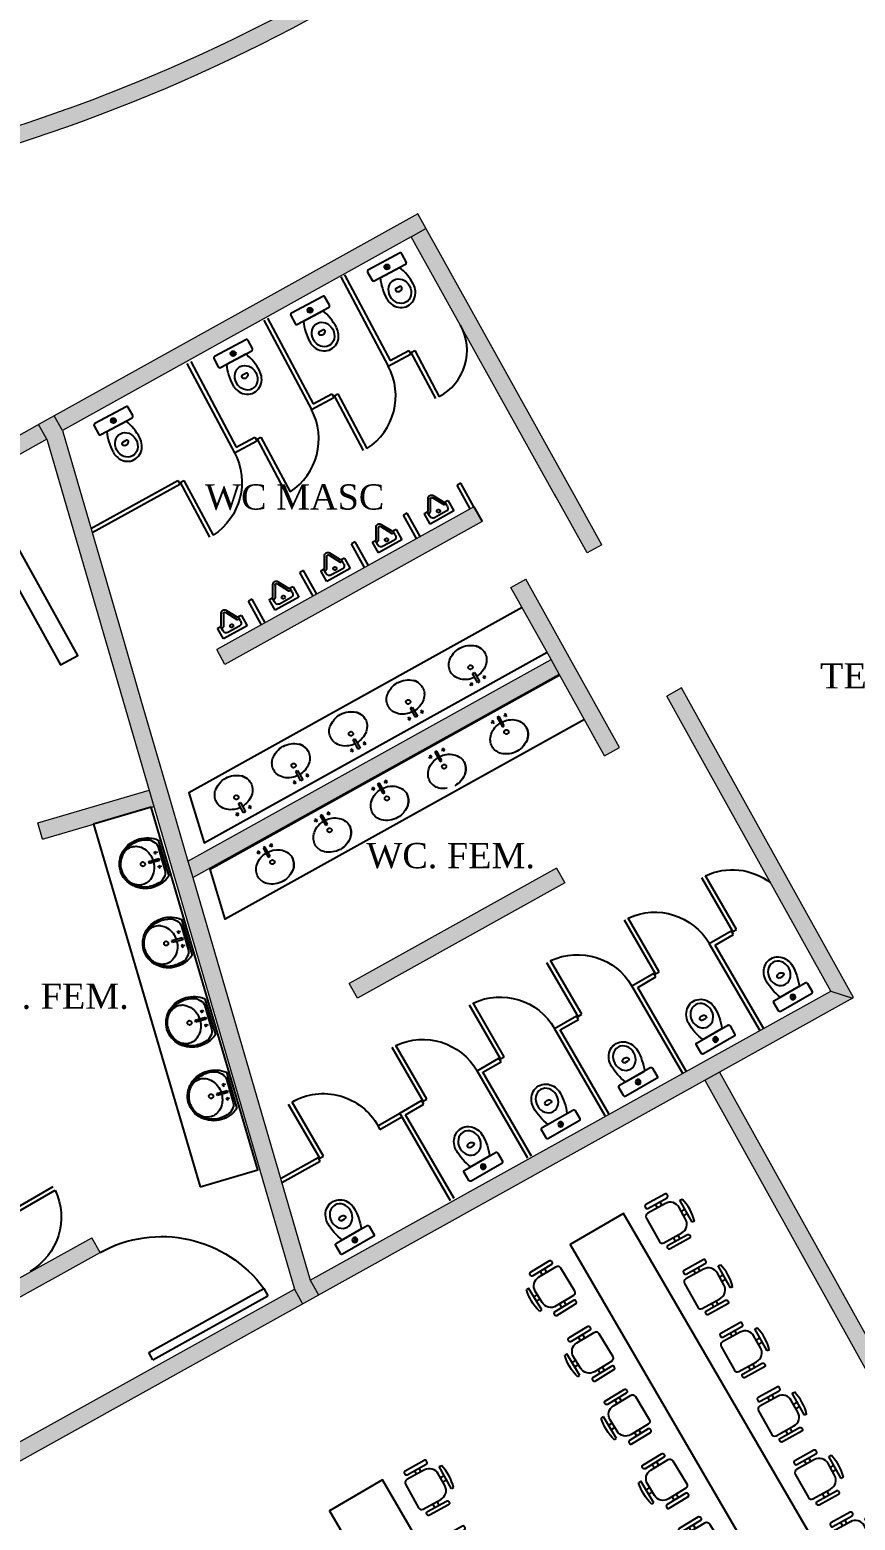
# Model space of a CAD drawing. Header units: millimetres. Extents: x 1191 to 1487, y 976 to 1230.
# Drawn here: x 1230.17 to 1239.97, y 1169.62 to 1187.32 of the extents above; entities that cross this region are included whole.
import ezdxf

# ---------------------------------------------------------------- set-up
doc = ezdxf.new("R2010")
doc.units = ezdxf.units.MM
doc.header["$LTSCALE"] = 0.05
doc.linetypes.add('ACAD_ISO05W100', pattern=[33, 24, -3, 0, -3, 0, -3])
for name, color, linetype in [('FIXTURES', 186, 'Continuous'), ('LINEAS DE CORTE', 7, 'ACAD_ISO05W100'), ('muebles', 4, 'Continuous'), ('puertas ventanas', 2, 'Continuous'), ('TEXT', 2, 'Continuous')]:
    doc.layers.add(name, color=color, linetype=linetype)
doc.layers.add('muros', color=5, linetype='Continuous', lineweight=20)
doc.styles.get("Standard").update_dxf_attribs({"font": 'times.ttf'})

# ---------------------------------------------------------------- blocks, each defined once
blk = doc.blocks.new('binod')
for p, q in [((-0.13, -0.15), (0.13, -0.15)), ((-0.022, -0.351), (0.022, -0.351))]:
    blk.add_line(p, q)
blk.add_lwpolyline([(-0.21, -0.15), (0.21, -0.15, 0.414214), (0.23, -0.13), (0.23, -0.02, 0.414214), (0.21, 0), (-0.21, 0, 0.414214), (-0.23, -0.02), (-0.23, -0.13, 0.414214)], format="xyb", close=True)
for radius in [0.03, 0.01]:
    blk.add_circle((0, -0.075), radius)
for centre, radius, start, end in [((0.474, -0.4), 0.654, 157.4872, 180.0402), ((-0.475, -0.401), 0.655, 0.0144, 22.531), ((-0.022, -0.371), 0.02, 90, 221.8103), ((0.022, -0.371), 0.02, 318.1897, 90), ((0, -0.351), 0.05, 221.8103, 318.1897)]:
    blk.add_arc(centre, radius, start, end)
blk.add_ellipse((0, -0.401), major_axis=(0, 0.15), ratio=0.866667)
blk.add_open_spline([(-0.18, -0.401), (-0.18, -0.414), (-0.179, -0.427), (-0.165, -0.503), (-0.125, -0.56), (-0.011, -0.612), (0.06, -0.601), (0.154, -0.523), (0.18, -0.462), (0.18, -0.401)], degree=3, knots=[1.570824, 1.570824, 1.570824, 1.570824, 1.771247, 1.771247, 2.769827, 2.769827, 3.768407, 3.768407, 4.712391, 4.712391, 4.712391, 4.712391])
blk = doc.blocks.new('A$C72AE2856')
at = {"layer": 'muebles'}
for p, q in [((0, 1.92), (0, 0.72)), ((0.05, 1.92), (0.05, 0.77)), ((0, 0.72), (0.3, 0.72)), ((0.05, 0.77), (0.3, 0.77)), ((0.3, 0.77), (0.3, 0.72)), ((0.313, 0.737), (0.363, 0.737)), ((0.313, 0.737), (0.313, 0)), ((0.363, 0.737), (0.363, 0))]:
    blk.add_line(p, q, dxfattribs=at)
blk.add_arc((0.3, 0.745), 0.747, 274.8514, 0, dxfattribs=at)
at = {"layer": 'muebles', "rotation": 0.1498504721010344}
blk.add_blockref('binod', (0.539, 1.842), dxfattribs=at)
blk = doc.blocks.new('SAN30')
for p, q in [((320, 0), (0, 0)), ((0, 0), (0, -137.9)), ((320, -137.9), (320, 0)), ((0, -137.9), (7.1, -145)), ((7.1, -145), (45.2, -145)), ((41.4, -77.1), (40, -90)), ((40, -90), (40, -145)), ((40, -120), (60, -120)), ((45.4, -65), (41.4, -77.1)), ((45.2, -145), (53.8, -150.1)), ((51.7, -54.6), (45.4, -65)), ((60, -46.7), (51.7, -54.6)), ((53.8, -150.1), (124.9, -279.2)), ((69.6, -41.7), (60, -46.7)), ((60, -120), (68.6, -125.1)), ((142.4, -259.2), (68.6, -125.1)), ((80, -40), (69.6, -41.7)), ((240, -40), (80, -40)), ((141.5, -80.4), (140, -88.1)), ((140, -88.1), (141.5, -95.7)), ((145.9, -73.9), (141.5, -80.4)), ((141.5, -95.7), (145.9, -102.2)), ((152.3, -69.6), (145.9, -73.9)), ((145.9, -102.2), (152.3, -106.5)), ((160, -68.1), (152.3, -69.6)), ((152.3, -106.5), (160, -108.1)), ((167.7, -69.6), (160, -68.1)), ((160, -108.1), (167.7, -106.5)), ((174.1, -73.9), (167.7, -69.6)), ((167.7, -106.5), (174.1, -102.2)), ((178.5, -80.4), (174.1, -73.9)), ((174.1, -102.2), (178.5, -95.7)), ((177.5, -259.2), (251.4, -125.1)), ((180, -88.1), (178.5, -80.4)), ((178.5, -95.7), (180, -88.1)), ((195.1, -279.2), (266.2, -150.1)), ((250.4, -41.7), (240, -40)), ((260, -46.7), (250.4, -41.7)), ((251.4, -125.1), (260, -120)), ((268.3, -54.6), (260, -46.7)), ((280, -120), (260, -120)), ((266.2, -150.1), (274.8, -145)), ((274.6, -65), (268.3, -54.6)), ((278.6, -77.1), (274.6, -65)), ((274.8, -145), (312.9, -145)), ((280, -90), (278.6, -77.1)), ((280, -90), (280, -145)), ((312.9, -145), (320, -137.9)), ((124.9, -279.2), (131.2, -287.8)), ((131.2, -287.8), (139.6, -294.4)), ((139.6, -294.4), (149.4, -298.6)), ((142.4, -259.2), (146.9, -264.7)), ((146.9, -264.7), (153, -268.3)), ((149.4, -298.6), (160, -300)), ((153, -268.3), (160, -269.6)), ((160, -269.6), (167, -268.3)), ((160, -300), (170.6, -298.6)), ((167, -268.3), (173.1, -264.7)), ((170.6, -298.6), (180.4, -294.4)), ((173.1, -264.7), (177.5, -259.2)), ((180.4, -294.4), (188.8, -287.8)), ((188.8, -287.8), (195.1, -279.2))]:
    blk.add_line(p, q)
blk = doc.blocks.new('Lavabo1')
at = {"layer": 'FIXTURES', "color": 7, "linetype": 'Continuous'}
for p, q in [((0.447, 0), (0, 0)), ((0.003, -0.059), (-0.029, -0.094)), ((0.224, -0.024), (0.081, -0.024)), ((0.117, -0.075), (0.16, -0.075)), ((0.139, -0.051), (0.139, -0.098)), ((0.211, -0.054), (0.211, -0.18)), ((0.236, -0.054), (0.211, -0.054)), ((0.367, -0.024), (0.224, -0.024)), ((0.236, -0.18), (0.236, -0.054)), ((0.289, -0.075), (0.332, -0.075)), ((0.312, -0.051), (0.312, -0.098)), ((0.476, -0.094), (0.444, -0.059)), ((0.211, -0.18), (0.236, -0.18))]:
    blk.add_line(p, q, dxfattribs=at)
for centre, radius, start, end in [((0.182, -0.214), 0.34, 19.6174, 38.9202), ((0.277, -0.219), 0.353, 160.3332, 179.1631), ((0.265, -0.214), 0.34, 141.0798, 160.3826), ((0.337, -0.234), 0.392, 159.0613, 183.4182), ((0.084, -0.135), 0.111, 91.7564, 136.7564), ((0.211, -0.366), 0.236, 109.7401, 131.6862), ((0.211, -0.366), 0.236, 109.7401, 131.6862), ((0.223, -0.397), 0.27, 92.5326, 109.959), ((0.223, -0.397), 0.27, 92.5326, 109.959), ((0.224, -0.397), 0.27, 70.041, 87.4674), ((0.224, -0.397), 0.27, 70.041, 87.4674), ((0.236, -0.366), 0.236, 48.3138, 70.2599), ((0.236, -0.366), 0.236, 48.3138, 70.2599), ((0.363, -0.135), 0.111, 43.2436, 88.2436), ((0.195, -0.221), 0.308, 359.9425, 24.2995), ((0.17, -0.219), 0.353, 0.8369, 19.6668), ((0.258, -0.216), 0.334, 179.6114, 201.0375), ((0.25, -0.222), 0.307, 186.6442, 207.3084), ((0.245, -0.221), 0.32, 200.9679, 223.0362), ((0.159, -0.323), 0.169, 156.9886, 179.8691), ((0.159, -0.323), 0.169, 156.9886, 179.8691), ((0.16, -0.322), 0.169, 180.137, 203.367), ((0.16, -0.322), 0.169, 180.137, 203.367), ((0.182, -0.334), 0.193, 131.6092, 156.7033), ((0.182, -0.334), 0.193, 131.6092, 156.7033), ((0.222, -0.256), 0.0248, 156.8179, 179.9388), ((0.222, -0.256), 0.0248, 180.0612, 203.1821), ((0.223, -0.256), 0.0254, 134.0394, 156.7818), ((0.223, -0.255), 0.0254, 203.2182, 225.9606), ((0.223, -0.257), 0.0263, 111.8153, 134.0423), ((0.223, -0.255), 0.0263, 225.9577, 248.1847), ((0.224, -0.257), 0.0269, 89.9757, 111.8515), ((0.224, -0.254), 0.0269, 248.1485, 270.0243), ((0.224, -0.257), 0.0269, 68.1485, 90.0243), ((0.224, -0.254), 0.0269, 269.9757, 291.8515), ((0.224, -0.257), 0.0263, 45.9577, 68.1847), ((0.224, -0.255), 0.0263, 291.8153, 314.0423), ((0.224, -0.256), 0.0254, 23.2182, 45.9606), ((0.224, -0.255), 0.0254, 314.0394, 336.7818), ((0.225, -0.256), 0.0248, 0.0612, 23.1821), ((0.225, -0.256), 0.0248, 336.8179, 359.9388), ((0.265, -0.334), 0.193, 23.2967, 48.3908), ((0.265, -0.334), 0.193, 23.2967, 48.3908), ((0.203, -0.221), 0.32, 316.9638, 339.0321), ((0.288, -0.323), 0.169, 0.1309, 23.0114), ((0.288, -0.323), 0.169, 0.1309, 23.0114), ((0.288, -0.322), 0.169, 336.633, 359.863), ((0.288, -0.322), 0.169, 336.633, 359.863), ((0.098, -0.198), 0.406, 336.0659, 356.7301), ((0.189, -0.216), 0.334, 338.9625, 0.3886), ((0.238, -0.228), 0.293, 207.2641, 228.5749), ((0.18, -0.313), 0.191, 203.5255, 224.9256), ((0.18, -0.313), 0.191, 203.5255, 224.9256), ((0.23, -0.235), 0.3, 223.0254, 246.0765), ((0.228, -0.24), 0.277, 228.5946, 248.9462), ((0.224, -0.248), 0.286, 246.1454, 269.9454), ((0.224, -0.249), 0.268, 248.9934, 269.8215), ((0.223, -0.249), 0.268, 270.1785, 291.0066), ((0.223, -0.248), 0.286, 270.0546, 293.8546), ((0.219, -0.24), 0.277, 291.0538, 311.4054), ((0.217, -0.235), 0.3, 293.9235, 316.9746), ((0.209, -0.228), 0.293, 311.4251, 332.7359), ((0.268, -0.313), 0.191, 315.0744, 336.4745), ((0.268, -0.313), 0.191, 315.0744, 336.4745)]:
    blk.add_arc(centre, radius, start, end, dxfattribs=at)
blk = doc.blocks.new('A$C211D56F5')
at = {"layer": 'muebles', "rotation": 0.1498504721010344}
blk.add_blockref('Lavabo1', (0.076, 0.533), dxfattribs=at)
blk = doc.blocks.new('silla oficina')
for p, q in [((286.219, 149.759), (286.219, 149.709)), ((286.279, 149.759), (286.279, 149.709)), ((286.448, 149.539), (286.498, 149.539)), ((286.498, 149.359), (286.498, 149.659)), ((286.498, 149.659), (286.528, 149.658)), ((286.448, 149.479), (286.498, 149.479)), ((286.528, 149.358), (286.498, 149.359)), ((286.217, 149.259), (286.217, 149.309)), ((286.277, 149.259), (286.277, 149.309))]:
    blk.add_line(p, q)
for points in [[(286.448, 149.429), (286.448, 149.589, 0.414214), (286.329, 149.709), (286.089, 149.71, 0.414214), (286.048, 149.67), (286.048, 149.35, 0.414214), (286.087, 149.31), (286.327, 149.309, 0.414214)], [(286.099, 149.79), (286.099, 149.78, 0.414214), (286.119, 149.76), (286.379, 149.759, 0.414214), (286.399, 149.779), (286.399, 149.789, 0.414214), (286.379, 149.809), (286.119, 149.81, 0.414214)], [(286.097, 149.23), (286.097, 149.24, -0.414214), (286.117, 149.26), (286.377, 149.259, -0.414214), (286.397, 149.239), (286.397, 149.229, -0.414214), (286.377, 149.209), (286.117, 149.21, -0.414214)]]:
    blk.add_lwpolyline(points, format="xyb", close=True)
blk.add_arc((285.976, 149.51), 0.572, 344.6527, 15.0313)
blk = doc.blocks.new('A$C29CB4028')
at = {"layer": 'muebles', "rotation": 268.9658711816407}
blk.add_blockref('silla oficina', (-144.016, 289.2), dxfattribs=at)

msp = doc.modelspace()

# ---------------------------------------------------------------- hatches: boundary and pattern name
at = {"layer": 'muros'}
for points in [[(1235.42, 1188.63), (1235.388, 1188.851, -0.080598), (1229.551, 1186.026), (1229.2, 1187.228), (1229.004, 1187.171), (1229.41, 1185.777, 0.081899)], [(1230.561, 1182.561), (1230.464, 1182.735), (1230.319, 1182.655), (1230.279, 1182.633), (1230.377, 1182.458), (1232.124, 1176.456), (1232.341, 1176.456), (1232.109, 1177.252), (1232.051, 1177.449), (1231.832, 1178.2), (1231.497, 1179.349), (1231.258, 1180.169)], [(1230.377, 1182.458), (1230.279, 1182.633), (1224.911, 1179.649), (1225.009, 1179.475), (1225.183, 1179.572), (1225.886, 1179.962), (1226.76, 1180.448)], [(1235.541, 1181.48), (1235.444, 1181.655), (1232.392, 1179.959), (1232.489, 1179.784)], [(1231.646, 1178.097), (1231.59, 1178.289), (1230.269, 1177.901), (1230.325, 1177.709)], [(1232.341, 1176.456), (1232.124, 1176.456), (1233.314, 1172.368), (1233.412, 1172.193), (1233.599, 1172.297), (1233.502, 1172.472)], [(1239.938, 1175.82), (1239.68, 1175.905), (1233.502, 1172.472), (1233.599, 1172.297)], [(1238.361, 1174.943), (1238.186, 1174.846), (1241.837, 1168.276), (1242.066, 1168.276)], [(1231.009, 1172.802), (1230.912, 1172.977), (1229.161, 1172.004), (1229.258, 1171.829)], [(1233.412, 1172.193), (1233.314, 1172.368), (1229.66, 1170.337), (1229.758, 1170.162)]]:
    msp.add_hatch(color=256, dxfattribs=at).paths.add_polyline_path(points)
h = msp.add_hatch(color=256, dxfattribs=at)
h.paths.add_polyline_path([(1234.702, 1184.862), (1234.876, 1184.959), (1234.779, 1185.134), (1230.464, 1182.735), (1230.561, 1182.561)])
h.paths.add_polyline_path([(1234.876, 1184.959), (1234.702, 1184.862), (1236.423, 1181.765), (1236.788, 1181.107), (1236.963, 1181.205), (1236.575, 1181.904)])
h = msp.add_hatch(color=256, dxfattribs=at)
h.paths.add_polyline_path([(1236.06, 1180.795), (1235.885, 1180.698), (1236.36, 1179.844), (1236.457, 1179.669), (1236.996, 1178.699), (1237.171, 1178.797), (1236.535, 1179.941)])
h.paths.add_polyline_path([(1236.457, 1179.669), (1236.36, 1179.844), (1232.051, 1177.449), (1232.109, 1177.252)])
h = msp.add_hatch(color=256, dxfattribs=at)
h.paths.add_polyline_path([(1237.908, 1179.505), (1237.733, 1179.408), (1238.098, 1178.751), (1239.374, 1176.456), (1239.602, 1176.456), (1238.273, 1178.848)])
h.paths.add_polyline_path([(1239.602, 1176.456), (1239.374, 1176.456), (1239.68, 1175.905), (1239.938, 1175.82), (1239.952, 1175.828)])
h = msp.add_hatch(color=256, dxfattribs=at)
h.paths.add_polyline_path([(1236.524, 1177.189), (1236.427, 1177.364), (1234.793, 1176.456), (1235.205, 1176.456)])
h.paths.add_polyline_path([(1235.205, 1176.456), (1234.793, 1176.456), (1233.966, 1175.997), (1234.064, 1175.822)])

# ---------------------------------------------------------------- linework, layer by layer
at = {"layer": 'LINEAS DE CORTE'}
msp.add_line((1235.444, 1181.655), (1235.541, 1181.48), dxfattribs=at)
at = {"layer": 'muebles', "extrusion": (0, 0, -1)}
for p, q in [((1233.865, 1184.384), (1234.429, 1183.325)), ((1233.909, 1184.408), (1234.45, 1183.393)), ((1234.429, 1183.325), (1234.694, 1183.466)), ((1234.45, 1183.393), (1234.671, 1183.51)), ((1234.671, 1183.51), (1234.694, 1183.466)), ((1234.698, 1183.487), (1234.742, 1183.511)), ((1234.698, 1183.487), (1234.989, 1182.94)), ((1234.742, 1183.511), (1235.034, 1182.962)), ((1230.9, 1181.399), (1231.932, 1181.967)), ((1230.914, 1181.35), (1231.956, 1181.923)), ((1231.932, 1181.967), (1231.956, 1181.923)), ((1231.959, 1181.944), (1232.004, 1181.967)), ((1231.959, 1181.944), (1232.306, 1181.294)), ((1232.004, 1181.967), (1232.35, 1181.317)), ((1235.288, 1181.935), (1235.245, 1181.91)), ((1235.4, 1181.631), (1235.245, 1181.91)), ((1235.444, 1181.655), (1235.288, 1181.935)), ((1234.653, 1181.581), (1234.609, 1181.557)), ((1234.764, 1181.278), (1234.609, 1181.557)), ((1234.808, 1181.302), (1234.653, 1181.581)), ((1234.037, 1181.239), (1233.993, 1181.215)), ((1234.148, 1180.935), (1233.993, 1181.215)), ((1234.192, 1180.96), (1234.037, 1181.239)), ((1233.424, 1180.898), (1233.38, 1180.874)), ((1233.536, 1180.595), (1233.38, 1180.874)), ((1233.579, 1180.619), (1233.424, 1180.898)), ((1232.812, 1180.558), (1232.768, 1180.534)), ((1232.923, 1180.254), (1232.768, 1180.534)), ((1232.967, 1180.279), (1232.812, 1180.558)), ((1238.519, 1176.612), (1238.149, 1177.25)), ((1238.562, 1176.637), (1238.193, 1177.275)), ((1238.239, 1176.47), (1238.499, 1176.62)), ((1238.308, 1176.452), (1238.524, 1176.577)), ((1238.524, 1176.577), (1238.499, 1176.62)), ((1238.519, 1176.612), (1238.562, 1176.637)), ((1238.841, 1175.432), (1238.239, 1176.47)), ((1238.884, 1175.457), (1238.308, 1176.452)), ((1233.615, 1173.922), (1233.245, 1174.559)), ((1233.658, 1173.947), (1233.287, 1174.588)), ((1234.305, 1174.305), (1234.564, 1174.456)), ((1234.328, 1174.263), (1234.589, 1174.412)), ((1234.305, 1174.305), (1234.328, 1174.263)), ((1233.15, 1173.68), (1233.595, 1173.93)), ((1233.164, 1173.632), (1233.62, 1173.887)), ((1233.62, 1173.887), (1233.595, 1173.93)), ((1233.615, 1173.922), (1233.658, 1173.947)), ((1229.814, 1173.216), (1230.451, 1173.586)), ((1229.839, 1173.173), (1230.476, 1173.543))]:
    msp.add_line(p, q, dxfattribs=at)
at = {"layer": 'muebles', "linetype": 'Continuous', "extrusion": (0, 0, -1)}
for p, q in [((1235.398, 1179.539), (1235.435, 1179.56)), ((1235.429, 1179.529), (1235.407, 1179.57)), ((1235.43, 1179.677), (1235.451, 1179.689)), ((1235.491, 1179.567), (1235.43, 1179.677)), ((1235.451, 1179.689), (1235.513, 1179.579)), ((1235.513, 1179.579), (1235.491, 1179.567)), ((1235.549, 1179.623), (1235.586, 1179.643)), ((1235.58, 1179.612), (1235.557, 1179.653)), ((1234.691, 1179.266), (1234.713, 1179.278)), ((1234.752, 1179.156), (1234.691, 1179.266)), ((1234.713, 1179.278), (1234.774, 1179.168)), ((1234.81, 1179.212), (1234.847, 1179.233)), ((1234.841, 1179.202), (1234.818, 1179.243)), ((1235.799, 1179.171), (1235.837, 1179.192)), ((1235.807, 1179.204), (1235.83, 1179.162)), ((1234.659, 1179.129), (1234.697, 1179.149)), ((1234.69, 1179.118), (1234.668, 1179.16)), ((1234.774, 1179.168), (1234.752, 1179.156)), ((1235.649, 1179.087), (1235.687, 1179.108)), ((1235.657, 1179.12), (1235.68, 1179.078)), ((1235.743, 1179.164), (1235.721, 1179.152)), ((1235.721, 1179.152), (1235.783, 1179.041)), ((1235.805, 1179.054), (1235.743, 1179.164)), ((1235.783, 1179.041), (1235.805, 1179.054)), ((1234.011, 1178.888), (1234.033, 1178.901)), ((1234.072, 1178.778), (1234.011, 1178.888)), ((1234.033, 1178.901), (1234.094, 1178.79)), ((1234.13, 1178.834), (1234.167, 1178.855)), ((1234.161, 1178.824), (1234.138, 1178.865)), ((1233.979, 1178.751), (1234.017, 1178.772)), ((1234.01, 1178.74), (1233.988, 1178.782)), ((1234.094, 1178.79), (1234.072, 1178.778)), ((1234.91, 1178.676), (1234.948, 1178.698)), ((1234.918, 1178.709), (1234.941, 1178.668)), ((1235.004, 1178.753), (1234.982, 1178.741)), ((1234.982, 1178.741), (1235.044, 1178.631)), ((1235.066, 1178.643), (1235.004, 1178.753)), ((1235.06, 1178.761), (1235.098, 1178.782)), ((1235.068, 1178.793), (1235.091, 1178.752)), ((1233.331, 1178.511), (1233.353, 1178.523)), ((1233.392, 1178.4), (1233.331, 1178.511)), ((1233.353, 1178.523), (1233.414, 1178.412)), ((1233.481, 1178.446), (1233.458, 1178.487)), ((1235.044, 1178.631), (1235.066, 1178.643)), ((1233.299, 1178.373), (1233.337, 1178.394)), ((1233.33, 1178.362), (1233.308, 1178.404)), ((1233.414, 1178.412), (1233.392, 1178.4)), ((1233.45, 1178.456), (1233.487, 1178.477)), ((1234.23, 1178.299), (1234.268, 1178.32)), ((1234.238, 1178.331), (1234.261, 1178.29)), ((1234.324, 1178.375), (1234.302, 1178.363)), ((1234.302, 1178.363), (1234.364, 1178.253)), ((1234.386, 1178.265), (1234.324, 1178.375)), ((1234.38, 1178.383), (1234.418, 1178.404)), ((1234.388, 1178.415), (1234.411, 1178.374)), ((1232.651, 1178.133), (1232.673, 1178.145)), ((1232.712, 1178.022), (1232.651, 1178.133)), ((1232.673, 1178.145), (1232.734, 1178.034)), ((1234.364, 1178.253), (1234.386, 1178.265)), ((1232.619, 1177.995), (1232.657, 1178.016)), ((1232.65, 1177.984), (1232.628, 1178.026)), ((1232.734, 1178.034), (1232.712, 1178.022)), ((1232.77, 1178.078), (1232.807, 1178.099)), ((1232.801, 1178.068), (1232.778, 1178.109)), ((1233.558, 1177.953), (1233.581, 1177.912)), ((1233.644, 1177.997), (1233.622, 1177.985)), ((1233.622, 1177.985), (1233.684, 1177.875)), ((1233.706, 1177.887), (1233.644, 1177.997)), ((1233.7, 1178.005), (1233.738, 1178.026)), ((1233.708, 1178.037), (1233.731, 1177.996)), ((1233.55, 1177.921), (1233.588, 1177.942)), ((1233.684, 1177.875), (1233.706, 1177.887)), ((1232.964, 1177.619), (1232.942, 1177.607)), ((1232.942, 1177.607), (1233.004, 1177.497)), ((1233.026, 1177.509), (1232.964, 1177.619)), ((1233.02, 1177.627), (1233.058, 1177.648)), ((1233.028, 1177.659), (1233.051, 1177.618)), ((1232.87, 1177.543), (1232.908, 1177.564)), ((1232.878, 1177.575), (1232.901, 1177.534)), ((1233.004, 1177.497), (1233.026, 1177.509))]:
    msp.add_line(p, q, dxfattribs=at)
at = {"layer": 'muebles', "extrusion": (0, 0, -1)}
for points in [[(-1229.455, 1181.729), (-1230.539, 1179.777), (-1230.744, 1179.891), (-1229.659, 1181.842)], [(-1232.194, 1173.581), (-1232.88, 1173.782), (-1231.616, 1178.088), (-1230.931, 1177.887)]]:
    msp.add_lwpolyline(points, close=True, dxfattribs=at)
for points in [[(-1236.019, 1180.458), (-1232.062, 1178.259), (-1232.245, 1177.667), (-1236.313, 1179.928)], [(-1236.757, 1179.129), (-1232.493, 1176.759), (-1232.315, 1177.354), (-1236.463, 1179.659)], [(-1239.858, 1168.727), (-1237.219, 1173.264), (-1236.588, 1172.897), (-1239.219, 1168.372)], [(-1236.999, 1165.564), (-1234.361, 1170.101), (-1233.729, 1169.734), (-1236.361, 1165.21)]]:
    msp.add_lwpolyline(points, dxfattribs=at)
at = {"layer": 'muebles', "linetype": 'Continuous', "extrusion": (0, 0, -1)}
for points in [[(-1235.575, 1179.921, -0.101709), (-1235.531, 1179.972, -0.093648), (-1235.468, 1180.004, 0.093648), (-1235.531, 1179.972, 0.101709)], [(-1234.836, 1179.51, -0.101709), (-1234.792, 1179.562, -0.093648), (-1234.729, 1179.594, 0.093648), (-1234.792, 1179.562, 0.101709)], [(-1234.156, 1179.132, -0.101709), (-1234.112, 1179.184, -0.093648), (-1234.049, 1179.216, 0.093648), (-1234.112, 1179.184, 0.101709)], [(-1236.067, 1179.037, 0.101709), (-1236.087, 1178.972, 0.093648), (-1236.081, 1178.901, -0.093648), (-1236.087, 1178.972, -0.101709)], [(-1233.476, 1178.754, -0.101709), (-1233.432, 1178.806, -0.093648), (-1233.369, 1178.838, 0.093648), (-1233.432, 1178.806, 0.101709)], [(-1235.328, 1178.626, 0.101709), (-1235.348, 1178.561, 0.093648), (-1235.342, 1178.49, -0.093648), (-1235.348, 1178.561, -0.101709)], [(-1232.796, 1178.376, -0.101709), (-1232.752, 1178.428, -0.093648), (-1232.689, 1178.46, 0.093648), (-1232.752, 1178.428, 0.101709)], [(-1234.648, 1178.248, 0.101709), (-1234.668, 1178.183, 0.093648), (-1234.662, 1178.113, -0.093648), (-1234.668, 1178.183, -0.101709)], [(-1233.968, 1177.87, 0.101709), (-1233.988, 1177.805, 0.093648), (-1233.982, 1177.735, -0.093648), (-1233.988, 1177.805, -0.101709)], [(-1233.288, 1177.492, 0.101709), (-1233.308, 1177.427, 0.093648), (-1233.302, 1177.357, -0.093648), (-1233.308, 1177.427, -0.101709)]]:
    msp.add_lwpolyline(points, format="xyb", close=True, dxfattribs=at)
at = {"layer": 'muebles'}
msp.add_arc((1234.742, 1183.511), 0.621, 298.0348, 29.0652, dxfattribs=at)
at = {"layer": 'muebles', "extrusion": (0, 0, -1)}
for centre, radius, start, end in [((-1231.944, 1181.945), 0.747, 151.9652, 237.1138), ((-1238.511, 1176.599), 0.747, 64.7557, 127.2147), ((-1233.658, 1173.947), 0.741, 59.914, 151.0231), ((-1229.8, 1173.224), 0.747, 154.7557, 239.9044)]:
    msp.add_arc(centre, radius, start, end, dxfattribs=at)
at = {"layer": 'muebles', "linetype": 'Continuous', "extrusion": (0, 0, -1)}
for centre, radius, start, end in [((-1235.416, 1179.738), 0.277, 19.6792, 40.0308), ((-1235.408, 1179.744), 0.268, 40.078, 60.9061), ((-1235.407, 1179.743), 0.268, 61.2631, 82.0912), ((-1235.408, 1179.733), 0.277, 82.1384, 102.4901), ((-1235.427, 1179.839), 0.169, 151.2155, 174.096), ((-1235.427, 1179.839), 0.169, 151.2155, 174.096), ((-1235.338, 1179.778), 0.191, 354.6101, 16.0102), ((-1235.338, 1179.778), 0.191, 354.6101, 16.0102), ((-1235.316, 1179.777), 0.169, 331.2216, 354.4516), ((-1235.316, 1179.777), 0.169, 331.2216, 354.4516), ((-1235.403, 1179.749), 0.0254, 354.3028, 17.0452), ((-1235.403, 1179.749), 0.0248, 331.1458, 354.2667), ((-1235.404, 1179.748), 0.0263, 17.0423, 39.2693), ((-1235.403, 1179.749), 0.0248, 307.9025, 331.0234), ((-1235.405, 1179.748), 0.0269, 39.2331, 61.1089), ((-1235.403, 1179.749), 0.0254, 285.1241, 307.8664), ((-1235.405, 1179.748), 0.0269, 61.0603, 82.9361), ((-1235.403, 1179.75), 0.0263, 262.8999, 285.1269), ((-1235.405, 1179.749), 0.0263, 82.8999, 105.1269), ((-1235.403, 1179.751), 0.0269, 241.0603, 262.9361), ((-1235.405, 1179.75), 0.0254, 105.1241, 127.8664), ((-1235.403, 1179.751), 0.0269, 219.2331, 241.1089), ((-1235.405, 1179.75), 0.0248, 127.9025, 151.0234), ((-1235.404, 1179.75), 0.0263, 197.0423, 219.2693), ((-1235.405, 1179.75), 0.0248, 151.1458, 174.2667), ((-1235.405, 1179.75), 0.0254, 174.3028, 197.0452), ((-1235.362, 1179.852), 0.236, 199.3985, 221.3445), ((-1235.362, 1179.852), 0.236, 199.3985, 221.3445), ((-1235.403, 1179.838), 0.193, 174.3813, 199.4754), ((-1235.403, 1179.838), 0.193, 174.3813, 199.4754), ((-1234.669, 1179.333), 0.268, 40.078, 60.9061), ((-1234.668, 1179.332), 0.268, 61.2631, 82.0912), ((-1234.669, 1179.323), 0.277, 82.1384, 102.4901), ((-1235.315, 1179.777), 0.169, 308.0732, 330.9537), ((-1235.315, 1179.777), 0.169, 308.0732, 330.9537), ((-1235.33, 1179.798), 0.193, 282.6938, 307.7879), ((-1235.33, 1179.798), 0.193, 282.6938, 307.7879), ((-1235.339, 1179.839), 0.236, 260.8247, 282.7708), ((-1235.339, 1179.839), 0.236, 260.8247, 282.7708), ((-1235.335, 1179.873), 0.27, 243.6172, 261.0436), ((-1235.335, 1179.873), 0.27, 243.6172, 261.0436), ((-1235.336, 1179.873), 0.27, 221.1256, 238.552), ((-1235.336, 1179.873), 0.27, 221.1256, 238.552), ((-1234.599, 1179.368), 0.191, 354.6101, 16.0102), ((-1234.599, 1179.368), 0.191, 354.6101, 16.0102), ((-1234.677, 1179.327), 0.277, 19.6792, 40.0308), ((-1234.689, 1179.429), 0.169, 151.2155, 174.096), ((-1234.689, 1179.429), 0.169, 151.2155, 174.096), ((-1234.664, 1179.427), 0.193, 174.3813, 199.4754), ((-1234.664, 1179.427), 0.193, 174.3813, 199.4754), ((-1233.988, 1178.954), 0.268, 61.2631, 82.0912), ((-1233.989, 1178.945), 0.277, 82.1384, 102.4901), ((-1234.577, 1179.366), 0.169, 331.2216, 354.4516), ((-1234.577, 1179.366), 0.169, 331.2216, 354.4516), ((-1234.576, 1179.367), 0.169, 308.0732, 330.9537), ((-1234.576, 1179.367), 0.169, 308.0732, 330.9537), ((-1234.591, 1179.387), 0.193, 282.6938, 307.7879), ((-1234.591, 1179.387), 0.193, 282.6938, 307.7879), ((-1234.601, 1179.429), 0.236, 260.8247, 282.7708), ((-1234.601, 1179.429), 0.236, 260.8247, 282.7708), ((-1234.596, 1179.462), 0.27, 243.6172, 261.0436), ((-1234.596, 1179.462), 0.27, 243.6172, 261.0436), ((-1234.664, 1179.338), 0.0254, 354.3028, 17.0452), ((-1234.664, 1179.338), 0.0248, 331.1458, 354.2667), ((-1234.665, 1179.338), 0.0263, 17.0423, 39.2693), ((-1234.664, 1179.338), 0.0248, 307.9025, 331.0234), ((-1234.666, 1179.337), 0.0269, 39.2331, 61.1089), ((-1234.664, 1179.339), 0.0254, 285.1241, 307.8664), ((-1234.666, 1179.337), 0.0269, 61.0603, 82.9361), ((-1234.664, 1179.339), 0.0263, 262.8999, 285.1269), ((-1234.666, 1179.338), 0.0263, 82.8999, 105.1269), ((-1234.664, 1179.34), 0.0269, 241.0603, 262.9361), ((-1234.666, 1179.339), 0.0254, 105.1241, 127.8664), ((-1234.664, 1179.34), 0.0269, 219.2331, 241.1089), ((-1234.666, 1179.339), 0.0248, 127.9025, 151.0234), ((-1234.665, 1179.34), 0.0263, 197.0423, 219.2693), ((-1234.666, 1179.339), 0.0248, 151.1458, 174.2667), ((-1234.666, 1179.339), 0.0254, 174.3028, 197.0452), ((-1234.597, 1179.463), 0.27, 221.1256, 238.552), ((-1234.597, 1179.463), 0.27, 221.1256, 238.552), ((-1234.623, 1179.441), 0.236, 199.3985, 221.3445), ((-1234.623, 1179.441), 0.236, 199.3985, 221.3445), ((-1233.919, 1178.99), 0.191, 354.6101, 16.0102), ((-1233.919, 1178.99), 0.191, 354.6101, 16.0102), ((-1233.997, 1178.949), 0.277, 19.6792, 40.0308), ((-1233.989, 1178.955), 0.268, 40.078, 60.9061), ((-1234.009, 1179.051), 0.169, 151.2155, 174.096), ((-1234.009, 1179.051), 0.169, 151.2155, 174.096), ((-1233.984, 1179.049), 0.193, 174.3813, 199.4754), ((-1233.984, 1179.049), 0.193, 174.3813, 199.4754), ((-1235.873, 1178.879), 0.236, 19.0988, 41.0448), ((-1235.873, 1178.879), 0.236, 19.0988, 41.0448), ((-1235.899, 1178.858), 0.27, 40.8259, 58.2523), ((-1235.899, 1178.858), 0.27, 40.8259, 58.2523), ((-1235.9, 1178.858), 0.27, 63.3175, 80.7439), ((-1235.9, 1178.858), 0.27, 63.3175, 80.7439), ((-1235.896, 1178.892), 0.236, 80.525, 102.4711), ((-1235.896, 1178.892), 0.236, 80.525, 102.4711), ((-1235.905, 1178.934), 0.193, 102.3941, 127.4882), ((-1235.905, 1178.934), 0.193, 102.3941, 127.4882), ((-1235.92, 1178.954), 0.169, 127.7735, 150.654), ((-1235.92, 1178.954), 0.169, 127.7735, 150.654), ((-1233.308, 1178.576), 0.268, 61.2631, 82.0912), ((-1233.309, 1178.567), 0.277, 82.1384, 102.4901), ((-1233.897, 1178.988), 0.169, 331.2216, 354.4516), ((-1233.897, 1178.988), 0.169, 331.2216, 354.4516), ((-1233.896, 1178.989), 0.169, 308.0732, 330.9537), ((-1233.896, 1178.989), 0.169, 308.0732, 330.9537), ((-1233.911, 1179.009), 0.193, 282.6938, 307.7879), ((-1233.911, 1179.009), 0.193, 282.6938, 307.7879), ((-1233.916, 1179.084), 0.27, 243.6172, 261.0436), ((-1233.916, 1179.084), 0.27, 243.6172, 261.0436), ((-1233.984, 1178.96), 0.0254, 354.3028, 17.0452), ((-1233.984, 1178.96), 0.0248, 331.1458, 354.2667), ((-1233.985, 1178.96), 0.0263, 17.0423, 39.2693), ((-1233.984, 1178.96), 0.0248, 307.9025, 331.0234), ((-1233.986, 1178.959), 0.0269, 39.2331, 61.1089), ((-1233.984, 1178.961), 0.0254, 285.1241, 307.8664), ((-1233.986, 1178.959), 0.0269, 61.0603, 82.9361), ((-1233.984, 1178.961), 0.0263, 262.8999, 285.1269), ((-1233.986, 1178.96), 0.0263, 82.8999, 105.1269), ((-1233.984, 1178.962), 0.0269, 241.0603, 262.9361), ((-1233.986, 1178.961), 0.0254, 105.1241, 127.8664), ((-1233.984, 1178.962), 0.0269, 219.2331, 241.1089), ((-1233.986, 1178.961), 0.0248, 127.9025, 151.0234), ((-1233.985, 1178.962), 0.0263, 197.0423, 219.2693), ((-1233.986, 1178.961), 0.0248, 151.1458, 174.2667), ((-1233.986, 1178.961), 0.0254, 174.3028, 197.0452), ((-1233.917, 1179.085), 0.27, 221.1256, 238.552), ((-1233.917, 1179.085), 0.27, 221.1256, 238.552), ((-1233.943, 1179.063), 0.236, 199.3985, 221.3445), ((-1233.943, 1179.063), 0.236, 199.3985, 221.3445), ((-1235.832, 1178.893), 0.193, 354.0816, 19.1757), ((-1235.832, 1178.893), 0.193, 354.0816, 19.1757), ((-1235.808, 1178.891), 0.169, 330.9158, 353.7963), ((-1235.808, 1178.891), 0.169, 330.9158, 353.7963), ((-1235.83, 1178.981), 0.0254, 354.0031, 16.7455), ((-1235.829, 1178.981), 0.0248, 330.8461, 353.967), ((-1235.831, 1178.981), 0.0263, 16.7426, 38.9696), ((-1235.829, 1178.981), 0.0248, 307.6028, 330.7237), ((-1235.831, 1178.98), 0.0269, 38.9334, 60.8092), ((-1235.83, 1178.981), 0.0254, 284.8244, 307.5667), ((-1235.831, 1178.98), 0.0269, 60.7606, 82.6364), ((-1235.83, 1178.982), 0.0263, 262.6002, 284.8272), ((-1235.831, 1178.981), 0.0263, 82.6002, 104.8272), ((-1235.83, 1178.983), 0.0269, 240.7606, 262.6364), ((-1235.832, 1178.982), 0.0254, 104.8244, 127.5667), ((-1235.83, 1178.983), 0.0269, 218.9334, 240.8092), ((-1235.832, 1178.982), 0.0248, 127.6028, 150.7237), ((-1235.831, 1178.982), 0.0263, 196.7426, 218.9696), ((-1235.832, 1178.982), 0.0248, 150.8461, 173.967), ((-1235.831, 1178.982), 0.0254, 174.0031, 196.7455), ((-1235.819, 1178.993), 0.277, 199.3795, 219.7311), ((-1233.239, 1178.612), 0.191, 354.6101, 16.0102), ((-1233.239, 1178.612), 0.191, 354.6101, 16.0102), ((-1233.317, 1178.571), 0.277, 19.6792, 40.0308), ((-1233.309, 1178.577), 0.268, 40.078, 60.9061), ((-1233.329, 1178.673), 0.169, 151.2155, 174.096), ((-1233.329, 1178.673), 0.169, 151.2155, 174.096), ((-1233.304, 1178.671), 0.193, 174.3813, 199.4754), ((-1233.304, 1178.671), 0.193, 174.3813, 199.4754), ((-1233.921, 1179.051), 0.236, 260.8247, 282.7708), ((-1233.921, 1179.051), 0.236, 260.8247, 282.7708), ((-1235.16, 1178.447), 0.27, 40.8259, 58.2523), ((-1235.16, 1178.447), 0.27, 40.8259, 58.2523), ((-1235.161, 1178.448), 0.27, 63.3175, 80.7439), ((-1235.161, 1178.448), 0.27, 63.3175, 80.7439), ((-1235.157, 1178.481), 0.236, 80.525, 102.4711), ((-1235.157, 1178.481), 0.236, 80.525, 102.4711), ((-1235.166, 1178.523), 0.193, 102.3941, 127.4882), ((-1235.166, 1178.523), 0.193, 102.3941, 127.4882), ((-1235.181, 1178.543), 0.169, 127.7735, 150.654), ((-1235.181, 1178.543), 0.169, 127.7735, 150.654), ((-1235.807, 1178.892), 0.169, 307.4179, 330.648), ((-1235.807, 1178.892), 0.169, 307.4179, 330.648), ((-1235.82, 1178.91), 0.191, 285.8593, 307.2594), ((-1235.82, 1178.91), 0.191, 285.8593, 307.2594), ((-1235.827, 1178.998), 0.277, 261.8387, 282.1904), ((-1235.828, 1178.988), 0.268, 240.9634, 261.7915), ((-1235.827, 1178.987), 0.268, 219.7783, 240.6064), ((-1233.217, 1178.61), 0.169, 331.2216, 354.4516), ((-1233.217, 1178.61), 0.169, 331.2216, 354.4516), ((-1233.216, 1178.611), 0.169, 308.0732, 330.9537), ((-1233.216, 1178.611), 0.169, 308.0732, 330.9537), ((-1233.304, 1178.582), 0.0254, 354.3028, 17.0452), ((-1233.304, 1178.582), 0.0248, 331.1458, 354.2667), ((-1233.305, 1178.582), 0.0263, 17.0423, 39.2693), ((-1233.304, 1178.582), 0.0248, 307.9025, 331.0234), ((-1233.306, 1178.581), 0.0269, 39.2331, 61.1089), ((-1233.304, 1178.583), 0.0254, 285.1241, 307.8664), ((-1233.306, 1178.582), 0.0269, 61.0603, 82.9361), ((-1233.304, 1178.583), 0.0263, 262.8999, 285.1269), ((-1233.306, 1178.582), 0.0263, 82.8999, 105.1269), ((-1233.304, 1178.584), 0.0269, 241.0603, 262.9361), ((-1233.306, 1178.583), 0.0254, 105.1241, 127.8664), ((-1233.304, 1178.584), 0.0269, 219.2331, 241.1089), ((-1233.306, 1178.583), 0.0248, 127.9025, 151.0234), ((-1233.305, 1178.584), 0.0263, 197.0423, 219.2693), ((-1233.306, 1178.584), 0.0248, 151.1458, 174.2667), ((-1233.306, 1178.583), 0.0254, 174.3028, 197.0452), ((-1233.237, 1178.707), 0.27, 221.1256, 238.552), ((-1233.237, 1178.707), 0.27, 221.1256, 238.552), ((-1233.263, 1178.685), 0.236, 199.3985, 221.3445), ((-1233.263, 1178.685), 0.236, 199.3985, 221.3445), ((-1235.094, 1178.482), 0.193, 354.0816, 19.1757), ((-1235.094, 1178.482), 0.193, 354.0816, 19.1757), ((-1235.134, 1178.468), 0.236, 19.0988, 41.0448), ((-1235.134, 1178.468), 0.236, 19.0988, 41.0448), ((-1235.091, 1178.57), 0.0254, 354.0031, 16.7455), ((-1235.091, 1178.57), 0.0248, 330.8461, 353.967), ((-1235.092, 1178.57), 0.0263, 16.7426, 38.9696), ((-1235.091, 1178.57), 0.0248, 307.6028, 330.7237), ((-1235.093, 1178.569), 0.0269, 38.9334, 60.8092), ((-1235.091, 1178.571), 0.0254, 284.8244, 307.5667), ((-1235.093, 1178.57), 0.0269, 60.7606, 82.6364), ((-1235.091, 1178.571), 0.0263, 262.6002, 284.8272), ((-1235.092, 1178.57), 0.0263, 82.6002, 104.8272), ((-1235.091, 1178.572), 0.0269, 240.7606, 262.6364), ((-1235.093, 1178.571), 0.0254, 104.8244, 127.5667), ((-1235.091, 1178.572), 0.0269, 218.9334, 240.8092), ((-1235.093, 1178.571), 0.0248, 127.6028, 150.7237), ((-1235.092, 1178.572), 0.0263, 196.7426, 218.9696), ((-1235.093, 1178.572), 0.0248, 150.8461, 173.967), ((-1235.092, 1178.571), 0.0254, 174.0031, 196.7455), ((-1235.08, 1178.583), 0.277, 199.3795, 219.7311), ((-1232.637, 1178.193), 0.277, 19.6792, 40.0308), ((-1232.629, 1178.199), 0.268, 40.078, 60.9061), ((-1232.628, 1178.198), 0.268, 61.2631, 82.0912), ((-1232.629, 1178.189), 0.277, 82.1384, 102.4901), ((-1232.649, 1178.295), 0.169, 151.2155, 174.096), ((-1232.649, 1178.295), 0.169, 151.2155, 174.096), ((-1232.624, 1178.293), 0.193, 174.3813, 199.4754), ((-1232.624, 1178.293), 0.193, 174.3813, 199.4754), ((-1233.231, 1178.631), 0.193, 282.6938, 307.7879), ((-1233.231, 1178.631), 0.193, 282.6938, 307.7879), ((-1233.241, 1178.673), 0.236, 260.8247, 282.7708), ((-1233.241, 1178.673), 0.236, 260.8247, 282.7708), ((-1233.236, 1178.706), 0.27, 243.6172, 261.0436), ((-1233.236, 1178.706), 0.27, 243.6172, 261.0436), ((-1234.481, 1178.07), 0.27, 63.3175, 80.7439), ((-1234.481, 1178.07), 0.27, 63.3175, 80.7439), ((-1234.477, 1178.103), 0.236, 80.525, 102.4711), ((-1234.477, 1178.103), 0.236, 80.525, 102.4711), ((-1234.486, 1178.145), 0.193, 102.3941, 127.4882), ((-1234.486, 1178.145), 0.193, 102.3941, 127.4882), ((-1235.069, 1178.481), 0.169, 330.9158, 353.7963), ((-1235.069, 1178.481), 0.169, 330.9158, 353.7963), ((-1235.068, 1178.481), 0.169, 307.4179, 330.648), ((-1235.068, 1178.481), 0.169, 307.4179, 330.648), ((-1235.082, 1178.499), 0.191, 285.8593, 307.2594), ((-1235.082, 1178.499), 0.191, 285.8593, 307.2594), ((-1235.088, 1178.587), 0.277, 261.8387, 282.1904), ((-1235.088, 1178.577), 0.268, 219.7783, 240.6064), ((-1232.559, 1178.234), 0.191, 354.6101, 16.0102), ((-1232.559, 1178.234), 0.191, 354.6101, 16.0102), ((-1232.537, 1178.232), 0.169, 331.2216, 354.4516), ((-1232.537, 1178.232), 0.169, 331.2216, 354.4516), ((-1232.536, 1178.233), 0.169, 308.0732, 330.9537), ((-1232.536, 1178.233), 0.169, 308.0732, 330.9537), ((-1232.624, 1178.204), 0.0254, 354.3028, 17.0452), ((-1232.624, 1178.204), 0.0248, 331.1458, 354.2667), ((-1232.625, 1178.204), 0.0263, 17.0423, 39.2693), ((-1232.624, 1178.204), 0.0248, 307.9025, 331.0234), ((-1232.626, 1178.204), 0.0269, 39.2331, 61.1089), ((-1232.624, 1178.205), 0.0254, 285.1241, 307.8664), ((-1232.626, 1178.204), 0.0269, 61.0603, 82.9361), ((-1232.624, 1178.206), 0.0263, 262.8999, 285.1269), ((-1232.626, 1178.204), 0.0263, 82.8999, 105.1269), ((-1232.624, 1178.206), 0.0269, 241.0603, 262.9361), ((-1232.626, 1178.205), 0.0254, 105.1241, 127.8664), ((-1232.624, 1178.206), 0.0269, 219.2331, 241.1089), ((-1232.626, 1178.206), 0.0248, 127.9025, 151.0234), ((-1232.625, 1178.206), 0.0263, 197.0423, 219.2693), ((-1232.626, 1178.206), 0.0248, 151.1458, 174.2667), ((-1232.626, 1178.206), 0.0254, 174.3028, 197.0452), ((-1232.557, 1178.329), 0.27, 221.1256, 238.552), ((-1232.557, 1178.329), 0.27, 221.1256, 238.552), ((-1232.583, 1178.307), 0.236, 199.3985, 221.3445), ((-1232.583, 1178.307), 0.236, 199.3985, 221.3445), ((-1234.414, 1178.104), 0.193, 354.0816, 19.1757), ((-1234.414, 1178.104), 0.193, 354.0816, 19.1757), ((-1234.454, 1178.091), 0.236, 19.0988, 41.0448), ((-1234.454, 1178.091), 0.236, 19.0988, 41.0448), ((-1234.48, 1178.069), 0.27, 40.8259, 58.2523), ((-1234.48, 1178.069), 0.27, 40.8259, 58.2523), ((-1234.411, 1178.192), 0.0254, 354.0031, 16.7455), ((-1234.411, 1178.192), 0.0248, 330.8461, 353.967), ((-1234.412, 1178.192), 0.0263, 16.7426, 38.9696), ((-1234.411, 1178.192), 0.0248, 307.6028, 330.7237), ((-1234.413, 1178.192), 0.0269, 38.9334, 60.8092), ((-1234.411, 1178.193), 0.0254, 284.8244, 307.5667), ((-1234.413, 1178.192), 0.0269, 60.7606, 82.6364), ((-1234.411, 1178.194), 0.0263, 262.6002, 284.8272), ((-1234.412, 1178.192), 0.0263, 82.6002, 104.8272), ((-1234.411, 1178.194), 0.0269, 240.7606, 262.6364), ((-1234.413, 1178.193), 0.0254, 104.8244, 127.5667), ((-1234.411, 1178.194), 0.0269, 218.9334, 240.8092), ((-1234.413, 1178.194), 0.0248, 127.6028, 150.7237), ((-1234.412, 1178.194), 0.0263, 196.7426, 218.9696), ((-1234.413, 1178.194), 0.0248, 150.8461, 173.967), ((-1234.412, 1178.194), 0.0254, 174.0031, 196.7455), ((-1234.501, 1178.165), 0.169, 127.7735, 150.654), ((-1234.501, 1178.165), 0.169, 127.7735, 150.654), ((-1232.551, 1178.253), 0.193, 282.6938, 307.7879), ((-1232.551, 1178.253), 0.193, 282.6938, 307.7879), ((-1232.561, 1178.295), 0.236, 260.8247, 282.7708), ((-1232.561, 1178.295), 0.236, 260.8247, 282.7708), ((-1232.556, 1178.328), 0.27, 243.6172, 261.0436), ((-1232.556, 1178.328), 0.27, 243.6172, 261.0436), ((-1233.801, 1177.692), 0.27, 63.3175, 80.7439), ((-1233.801, 1177.692), 0.27, 63.3175, 80.7439), ((-1233.797, 1177.725), 0.236, 80.525, 102.4711), ((-1233.797, 1177.725), 0.236, 80.525, 102.4711), ((-1233.806, 1177.767), 0.193, 102.3941, 127.4882), ((-1233.806, 1177.767), 0.193, 102.3941, 127.4882), ((-1234.389, 1178.103), 0.169, 330.9158, 353.7963), ((-1234.389, 1178.103), 0.169, 330.9158, 353.7963), ((-1234.388, 1178.103), 0.169, 307.4179, 330.648), ((-1234.388, 1178.103), 0.169, 307.4179, 330.648), ((-1234.402, 1178.121), 0.191, 285.8593, 307.2594), ((-1234.402, 1178.121), 0.191, 285.8593, 307.2594), ((-1234.409, 1178.199), 0.268, 240.9634, 261.7915), ((-1234.408, 1178.199), 0.268, 219.7783, 240.6064), ((-1234.4, 1178.205), 0.277, 199.3795, 219.7311), ((-1233.734, 1177.726), 0.193, 354.0816, 19.1757), ((-1233.734, 1177.726), 0.193, 354.0816, 19.1757), ((-1233.774, 1177.713), 0.236, 19.0988, 41.0448), ((-1233.774, 1177.713), 0.236, 19.0988, 41.0448), ((-1233.8, 1177.691), 0.27, 40.8259, 58.2523), ((-1233.8, 1177.691), 0.27, 40.8259, 58.2523), ((-1233.731, 1177.814), 0.0254, 354.0031, 16.7455), ((-1233.731, 1177.814), 0.0248, 330.8461, 353.967), ((-1233.732, 1177.814), 0.0263, 16.7426, 38.9696), ((-1233.731, 1177.814), 0.0248, 307.6028, 330.7237), ((-1233.733, 1177.814), 0.0269, 38.9334, 60.8092), ((-1233.731, 1177.815), 0.0254, 284.8244, 307.5667), ((-1233.733, 1177.814), 0.0269, 60.7606, 82.6364), ((-1233.731, 1177.816), 0.0263, 262.6002, 284.8272), ((-1233.732, 1177.814), 0.0263, 82.6002, 104.8272), ((-1233.731, 1177.816), 0.0269, 240.7606, 262.6364), ((-1233.733, 1177.815), 0.0254, 104.8244, 127.5667), ((-1233.731, 1177.816), 0.0269, 218.9334, 240.8092), ((-1233.733, 1177.816), 0.0248, 127.6028, 150.7237), ((-1233.732, 1177.816), 0.0263, 196.7426, 218.9696), ((-1233.733, 1177.816), 0.0248, 150.8461, 173.967), ((-1233.732, 1177.816), 0.0254, 174.0031, 196.7455), ((-1233.821, 1177.787), 0.169, 127.7735, 150.654), ((-1233.821, 1177.787), 0.169, 127.7735, 150.654), ((-1234.408, 1178.209), 0.277, 261.8387, 282.1904), ((-1233.709, 1177.725), 0.169, 330.9158, 353.7963), ((-1233.709, 1177.725), 0.169, 330.9158, 353.7963), ((-1233.708, 1177.725), 0.169, 307.4179, 330.648), ((-1233.708, 1177.725), 0.169, 307.4179, 330.648), ((-1233.728, 1177.821), 0.268, 219.7783, 240.6064), ((-1233.72, 1177.827), 0.277, 199.3795, 219.7311), ((-1233.094, 1177.335), 0.236, 19.0988, 41.0448), ((-1233.094, 1177.335), 0.236, 19.0988, 41.0448), ((-1233.12, 1177.313), 0.27, 40.8259, 58.2523), ((-1233.12, 1177.313), 0.27, 40.8259, 58.2523), ((-1233.121, 1177.314), 0.27, 63.3175, 80.7439), ((-1233.121, 1177.314), 0.27, 63.3175, 80.7439), ((-1233.051, 1177.436), 0.0254, 354.0031, 16.7455), ((-1233.051, 1177.436), 0.0248, 330.8461, 353.967), ((-1233.052, 1177.436), 0.0263, 16.7426, 38.9696), ((-1233.051, 1177.436), 0.0248, 307.6028, 330.7237), ((-1233.053, 1177.436), 0.0269, 38.9334, 60.8092), ((-1233.053, 1177.436), 0.0269, 60.7606, 82.6364), ((-1233.052, 1177.436), 0.0263, 82.6002, 104.8272), ((-1233.053, 1177.437), 0.0254, 104.8244, 127.5667), ((-1233.051, 1177.438), 0.0269, 218.9334, 240.8092), ((-1233.053, 1177.438), 0.0248, 127.6028, 150.7237), ((-1233.052, 1177.438), 0.0263, 196.7426, 218.9696), ((-1233.053, 1177.438), 0.0248, 150.8461, 173.967), ((-1233.052, 1177.438), 0.0254, 174.0031, 196.7455), ((-1233.117, 1177.347), 0.236, 80.525, 102.4711), ((-1233.117, 1177.347), 0.236, 80.525, 102.4711), ((-1233.126, 1177.389), 0.193, 102.3941, 127.4882), ((-1233.126, 1177.389), 0.193, 102.3941, 127.4882), ((-1233.141, 1177.409), 0.169, 127.7735, 150.654), ((-1233.141, 1177.409), 0.169, 127.7735, 150.654), ((-1233.722, 1177.743), 0.191, 285.8593, 307.2594), ((-1233.722, 1177.743), 0.191, 285.8593, 307.2594), ((-1233.728, 1177.831), 0.277, 261.8387, 282.1904), ((-1233.729, 1177.822), 0.268, 240.9634, 261.7915), ((-1233.053, 1177.348), 0.193, 354.0816, 19.1757), ((-1233.053, 1177.348), 0.193, 354.0816, 19.1757), ((-1233.029, 1177.347), 0.169, 330.9158, 353.7963), ((-1233.029, 1177.347), 0.169, 330.9158, 353.7963), ((-1233.028, 1177.348), 0.169, 307.4179, 330.648), ((-1233.028, 1177.348), 0.169, 307.4179, 330.648), ((-1233.051, 1177.437), 0.0254, 284.8244, 307.5667), ((-1233.051, 1177.438), 0.0263, 262.6002, 284.8272), ((-1233.051, 1177.438), 0.0269, 240.7606, 262.6364), ((-1233.048, 1177.443), 0.268, 219.7783, 240.6064), ((-1233.04, 1177.449), 0.277, 199.3795, 219.7311), ((-1233.042, 1177.365), 0.191, 285.8593, 307.2594), ((-1233.042, 1177.365), 0.191, 285.8593, 307.2594), ((-1233.048, 1177.453), 0.277, 261.8387, 282.1904), ((-1233.049, 1177.444), 0.268, 240.9634, 261.7915)]:
    msp.add_arc(centre, radius, start, end, dxfattribs=at)
at = {"layer": 'muros', "extrusion": (0, 0, -1)}
for p, q in [((1234.779, 1185.134), (1230.319, 1182.655)), ((1236.598, 1181.862), (1234.779, 1185.134)), ((1234.702, 1184.862), (1230.561, 1182.561)), ((1236.423, 1181.765), (1234.702, 1184.862)), ((1230.319, 1182.655), (1221.277, 1177.629)), ((1230.377, 1182.458), (1226.76, 1180.448)), ((1236.963, 1181.205), (1236.575, 1181.904)), ((1236.788, 1181.107), (1236.4, 1181.807)), ((1235.444, 1181.655), (1232.392, 1179.959)), ((1235.541, 1181.48), (1232.489, 1179.784)), ((1236.963, 1181.205), (1236.788, 1181.107)), ((1235.885, 1180.698), (1236.06, 1180.795)), ((1236.535, 1179.941), (1236.06, 1180.795)), ((1236.36, 1179.844), (1235.885, 1180.698)), ((1232.489, 1179.784), (1232.392, 1179.959)), ((1237.171, 1178.797), (1236.535, 1179.941)), ((1232.051, 1177.449), (1236.36, 1179.844)), ((1232.109, 1177.252), (1236.457, 1179.669)), ((1236.996, 1178.699), (1236.457, 1179.669)), ((1237.908, 1179.505), (1237.733, 1179.408)), ((1238.098, 1178.751), (1237.733, 1179.408)), ((1238.296, 1178.806), (1237.908, 1179.505)), ((1239.952, 1175.828), (1238.273, 1178.848)), ((1236.996, 1178.699), (1237.171, 1178.797)), ((1239.68, 1175.905), (1238.098, 1178.751)), ((1230.269, 1177.901), (1231.59, 1178.289)), ((1230.325, 1177.709), (1231.647, 1178.097)), ((1230.325, 1177.709), (1230.269, 1177.901)), ((1236.427, 1177.364), (1233.966, 1175.997)), ((1236.427, 1177.364), (1236.524, 1177.189)), ((1236.524, 1177.189), (1234.064, 1175.822)), ((1233.502, 1172.472), (1239.68, 1175.905)), ((1234.064, 1175.822), (1233.966, 1175.997)), ((1229.758, 1170.162), (1239.952, 1175.828)), ((1238.361, 1174.943), (1244.49, 1163.914)), ((1238.186, 1174.846), (1244.316, 1163.817)), ((1226.487, 1170.518), (1230.912, 1172.977)), ((1231.009, 1172.802), (1230.912, 1172.977)), ((1226.585, 1170.343), (1231.009, 1172.802)), ((1229.66, 1170.337), (1233.314, 1172.368))]:
    msp.add_line(p, q, dxfattribs=at)
at = {"layer": 'muros'}
for p, q in [((1234.702, 1184.862), (1234.876, 1184.959)), ((1230.561, 1182.561), (1230.464, 1182.735)), ((1230.377, 1182.458), (1230.279, 1182.633)), ((1230.561, 1182.561), (1231.258, 1180.169)), ((1230.377, 1182.458), (1233.314, 1172.368)), ((1231.258, 1180.169), (1231.497, 1179.349)), ((1236.457, 1179.669), (1236.36, 1179.844)), ((1231.497, 1179.349), (1231.832, 1178.2)), ((1231.832, 1178.2), (1232.051, 1177.449)), ((1232.051, 1177.449), (1232.109, 1177.252)), ((1232.109, 1177.252), (1233.502, 1172.472)), ((1239.68, 1175.905), (1239.938, 1175.82)), ((1233.502, 1172.472), (1233.599, 1172.297)), ((1233.314, 1172.368), (1233.412, 1172.193))]:
    msp.add_line(p, q, dxfattribs=at)
at = {"layer": 'muros', "extrusion": (0, 0, -1)}
for centre, radius, start, end in [((-1223.762, 1205.428), 20.247, 216.5246, 253.3883), ((-1223.764, 1205.426), 20.444, 216.5124, 253.9685)]:
    msp.add_arc(centre, radius, start, end, dxfattribs=at)
at = {"layer": 'puertas ventanas', "extrusion": (0, 0, -1)}
for p, q in [((1231.585, 1171.615), (1232.951, 1172.374)), ((1232.951, 1172.374), (1232.999, 1172.287)), ((1231.634, 1171.528), (1232.999, 1172.287)), ((1231.634, 1171.528), (1231.585, 1171.615))]:
    msp.add_line(p, q, dxfattribs=at)
msp.add_arc((-1231.738, 1171.491), 1.5, 60.9348, 143.9514, dxfattribs=at)

# ---------------------------------------------------------------- block references
at = {"layer": 'muebles', "zscale": -1}
for p, rotation in [((1234.377, 1184.569), 28.18469193547323), ((1231.131, 1182.744), 28.1846919354732)]:
    msp.add_blockref('binod', p, dxfattribs=dict(at, rotation=rotation))
at = {"layer": 'muebles', "extrusion": (0, 0, -1), "xscale": -1}
for name, p, rotation in [('A$C72AE2856', (-1233.855, 1182.175), 331.9651585366278), ('A$C72AE2856', (-1232.942, 1181.661), 331.9651585366278), ('A$C29CB4028', (-1238.156, 1173.059), 239.8172206407106), ('A$C29CB4028', (-1238.61, 1172.279), 239.8172206407106), ('A$C29CB4028', (-1239.045, 1171.531), 239.8172206407106), ('A$C29CB4028', (-1239.488, 1170.768), 239.8172206407106), ('A$C29CB4028', (-1239.924, 1170.018), 239.8172206407106), ('A$C29CB4028', (-1235.298, 1169.896), 239.8172206407106), ('A$C29CB4028', (-1235.751, 1169.116), 239.8172206407106), ('A$C29CB4028', (-1240.353, 1169.281), 239.8172206407106)]:
    msp.add_blockref(name, p, dxfattribs=dict(at, rotation=rotation))
at = {"layer": 'muebles', "extrusion": (0, 0, -1), "xscale": 0.001000000000002082, "yscale": 0.001000000000002082, "zscale": 0.001, "rotation": 150.9347564986681}
for p in [(-1234.927, 1181.45), (-1234.311, 1181.108), (-1233.698, 1180.768), (-1233.086, 1180.427), (-1232.473, 1180.087)]:
    msp.add_blockref('SAN30', p, dxfattribs=at)
at = {"layer": 'muebles', "extrusion": (0, 0, -1)}
for name, p, rotation in [('A$C211D56F5', (-1231.334, 1177.046), 73.64541549359774), ('A$C72AE2856', (-1236.96, 1176.589), 149.9043544611056), ('A$C211D56F5', (-1231.61, 1176.105), 73.64541549359774), ('A$C72AE2856', (-1236.041, 1176.085), 149.9043544611056), ('binod', (-1239.269, 1175.769), 150.0542049332069), ('A$C72AE2856', (-1235.122, 1175.582), 149.9043544611056), ('A$C211D56F5', (-1231.887, 1175.162), 73.64541549359774), ('A$C72AE2856', (-1234.203, 1175.078), 149.9043544611056), ('A$C211D56F5', (-1232.143, 1174.29), 73.64541549359774), ('binod', (-1234.069, 1172.886), 150.0542049332071), ('A$C29CB4028', (-1236.278, 1171.966), 59.81722064070837), ('A$C29CB4028', (-1236.732, 1171.186), 59.81722064070837), ('A$C29CB4028', (-1237.166, 1170.439), 59.81722064070837), ('A$C29CB4028', (-1237.61, 1169.676), 59.81722064070837), ('A$C29CB4028', (-1238.046, 1168.926), 59.81722064070837)]:
    msp.add_blockref(name, p, dxfattribs=dict(at, rotation=rotation))

# ---------------------------------------------------------------- texts
at = {"layer": 'TEXT'}
for s, p in [('WC MASC', (1232.254, 1181.622)), ('TELEFONES', (1239.554, 1179.498)), ('WC. FEM.', (1234.168, 1177.364)), ('WC. FEM.', (1229.347, 1175.695))]:
    msp.add_text(s, height=0.3, dxfattribs=at).set_placement(p)

doc.saveas('drawing.dxf')
